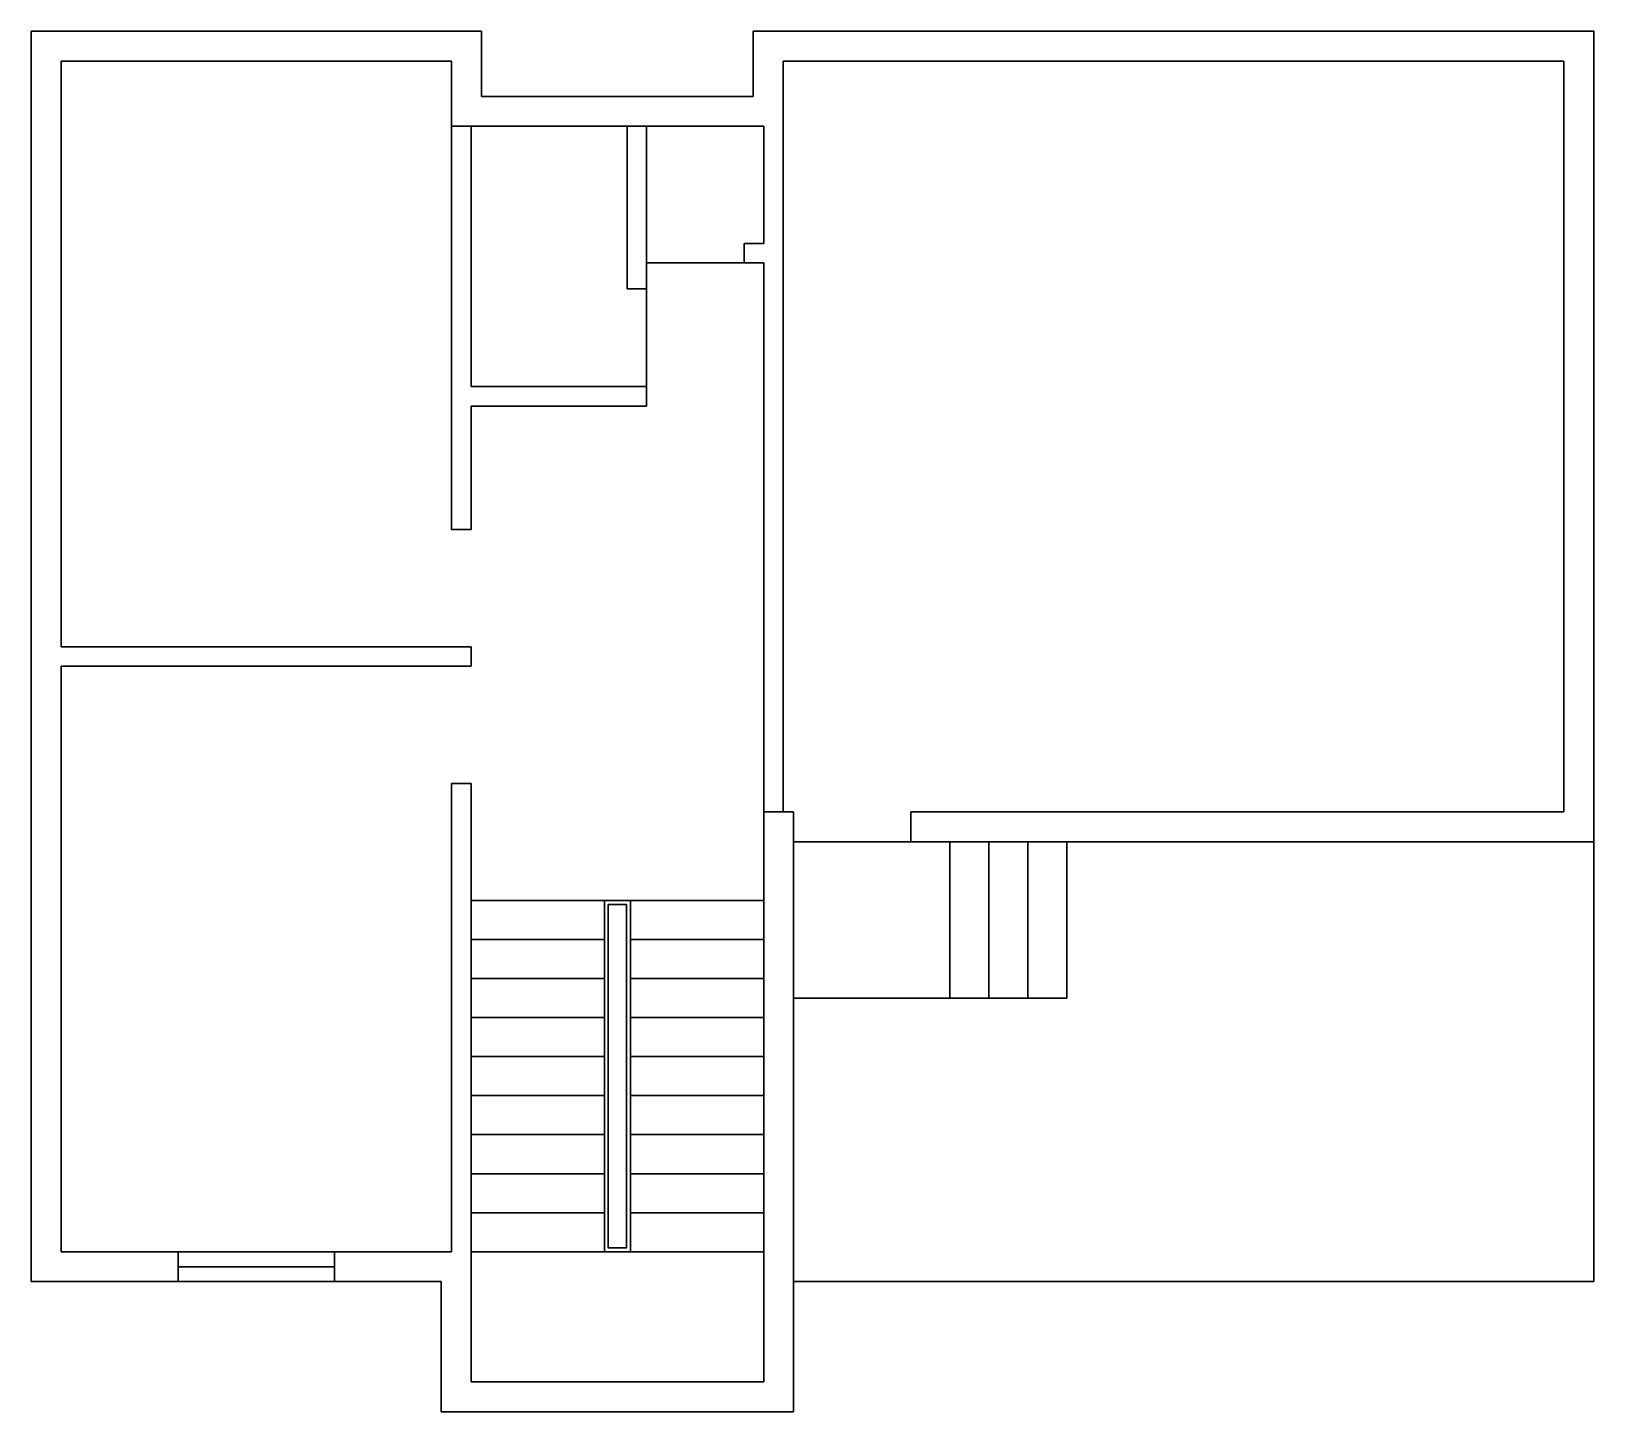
# Model space of a CAD drawing. Header units: metres. Extents: x 2293.4 to 2305.4, y 1193.4 to 1204.
import ezdxf

# ---------------------------------------------------------------- set-up
doc = ezdxf.new("R2010")
doc.units = ezdxf.units.M

msp = doc.modelspace()

# ---------------------------------------------------------------- linework, layer by layer
at = {"lineweight": 30}
for p, q in [((2293.427, 1203.989), (2293.427, 1194.379)), ((2296.887, 1203.989), (2293.427, 1203.989)), ((2296.887, 1203.489), (2296.887, 1203.989)), ((2305.437, 1203.989), (2298.977, 1203.989)), ((2298.977, 1203.489), (2298.977, 1203.989)), ((2305.437, 1197.759), (2305.437, 1203.989)), ((2293.657, 1203.759), (2293.657, 1199.259)), ((2296.657, 1203.759), (2293.657, 1203.759)), ((2296.657, 1200.159), (2296.657, 1203.759)), ((2305.207, 1203.759), (2299.207, 1203.759)), ((2299.207, 1197.989), (2299.207, 1203.759)), ((2305.207, 1197.989), (2305.207, 1203.759)), ((2296.887, 1203.489), (2298.977, 1203.489)), ((2296.657, 1203.259), (2299.057, 1203.259)), ((2296.807, 1201.259), (2296.807, 1203.259)), ((2298.007, 1202.009), (2298.007, 1203.259)), ((2298.157, 1201.109), (2298.157, 1203.259)), ((2299.057, 1202.359), (2299.057, 1203.259)), ((2298.907, 1202.359), (2299.057, 1202.359)), ((2298.907, 1202.209), (2298.907, 1202.359)), ((2298.157, 1202.209), (2299.057, 1202.209)), ((2299.057, 1193.609), (2299.057, 1202.209)), ((2298.007, 1202.009), (2298.157, 1202.009)), ((2296.807, 1201.259), (2298.157, 1201.259)), ((2296.807, 1201.109), (2298.157, 1201.109)), ((2296.807, 1200.159), (2296.807, 1201.109)), ((2296.807, 1200.159), (2296.657, 1200.159)), ((2296.807, 1199.259), (2293.657, 1199.259)), ((2296.807, 1199.109), (2296.807, 1199.259)), ((2296.807, 1199.109), (2293.657, 1199.109)), ((2293.657, 1199.109), (2293.657, 1194.609)), ((2296.657, 1194.609), (2296.657, 1198.209)), ((2296.807, 1198.209), (2296.657, 1198.209)), ((2296.807, 1193.609), (2296.807, 1198.209)), ((2299.287, 1197.989), (2299.057, 1197.989)), ((2299.287, 1193.379), (2299.287, 1197.989)), ((2305.207, 1197.989), (2300.187, 1197.989)), ((2300.187, 1197.759), (2300.187, 1197.989)), ((2305.437, 1197.759), (2299.287, 1197.759)), ((2300.487, 1196.559), (2300.487, 1197.759)), ((2300.787, 1196.559), (2300.787, 1197.759)), ((2301.087, 1196.559), (2301.087, 1197.759)), ((2301.387, 1196.559), (2301.387, 1197.759)), ((2305.437, 1197.759), (2305.437, 1194.379)), ((2296.807, 1197.309), (2299.057, 1197.309)), ((2297.832, 1197.309), (2297.832, 1194.609)), ((2298.032, 1197.309), (2298.032, 1194.609)), ((2296.807, 1197.009), (2297.832, 1197.009)), ((2298.032, 1197.009), (2299.057, 1197.009)), ((2296.807, 1196.709), (2297.832, 1196.709)), ((2298.032, 1196.709), (2299.057, 1196.709)), ((2301.387, 1196.559), (2299.287, 1196.559)), ((2296.807, 1196.409), (2297.832, 1196.409)), ((2298.032, 1196.409), (2299.057, 1196.409)), ((2296.807, 1196.109), (2297.832, 1196.109)), ((2298.032, 1196.109), (2299.057, 1196.109)), ((2296.807, 1195.809), (2297.832, 1195.809)), ((2298.032, 1195.809), (2299.057, 1195.809)), ((2296.807, 1195.509), (2297.832, 1195.509)), ((2298.032, 1195.509), (2299.057, 1195.509)), ((2296.807, 1195.209), (2297.832, 1195.209)), ((2298.032, 1195.209), (2299.057, 1195.209)), ((2296.807, 1194.909), (2297.832, 1194.909)), ((2298.032, 1194.909), (2299.057, 1194.909)), ((2293.657, 1194.609), (2296.657, 1194.609)), ((2294.557, 1194.609), (2294.557, 1194.379)), ((2295.757, 1194.609), (2295.757, 1194.379)), ((2296.807, 1194.609), (2299.057, 1194.609)), ((2294.557, 1194.494), (2295.757, 1194.494)), ((2293.427, 1194.379), (2296.577, 1194.379)), ((2296.577, 1193.379), (2296.577, 1194.379)), ((2305.437, 1194.379), (2299.287, 1194.379)), ((2296.807, 1193.609), (2299.057, 1193.609)), ((2296.577, 1193.379), (2299.287, 1193.379))]:
    msp.add_line(p, q, dxfattribs=at)
for points in [[(2297.832, 1197.309), (2298.032, 1197.309), (2298.032, 1194.609), (2297.832, 1194.609)], [(2297.862, 1197.279), (2298.002, 1197.279), (2298.002, 1194.639), (2297.862, 1194.639)]]:
    msp.add_lwpolyline(points, close=True, dxfattribs=at)

doc.saveas('drawing.dxf')
